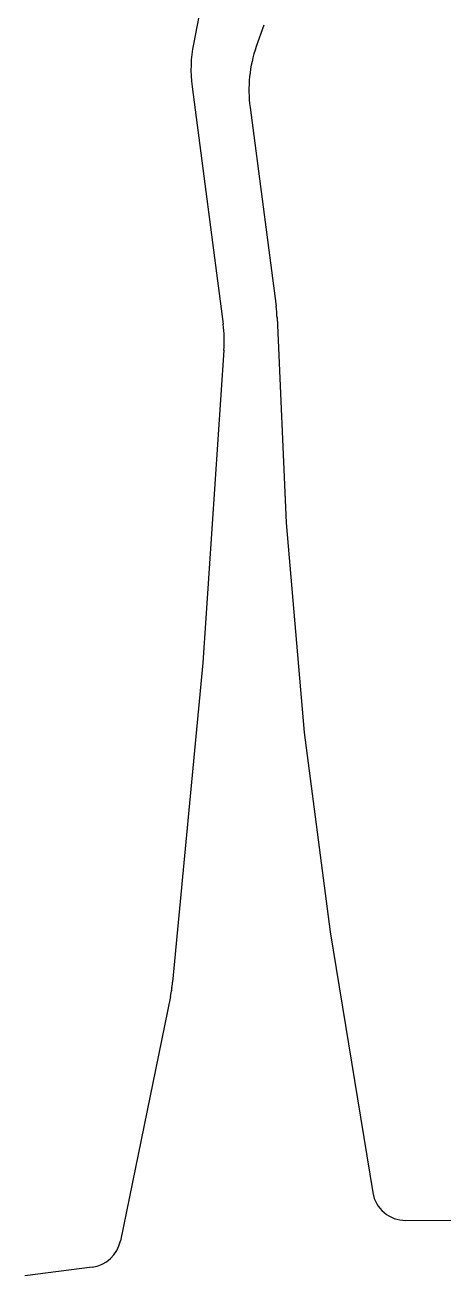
# Model space of a CAD drawing. Header units: millimetres. Extents: x 324.36 to 328.75, y 264.41 to 271.65.
# Drawn here: x 326.075 to 327.054, y 264.412 to 267.285 of the extents above; entities that cross this region are included whole.
import ezdxf

# ---------------------------------------------------------------- set-up
doc = ezdxf.new("R2010")
doc.units = ezdxf.units.MM
doc.header["$MEASUREMENT"] = 0

msp = doc.modelspace()

# ---------------------------------------------------------------- linework, layer by layer
for p, q in [((326.4927, 267.4), (326.4618, 267.2409)), ((326.6235, 267.2846), (326.6063, 267.2351)), ((326.4588, 267.143), (326.5301, 266.5979)), ((326.5921, 267.0954), (326.6518, 266.6391)), ((326.6541, 266.6127), (326.6746, 266.1419)), ((326.532, 266.5377), (326.4836, 265.8205)), ((326.6746, 266.1419), (326.7164, 265.6605)), ((326.4836, 265.8205), (326.414, 265.0868)), ((326.7164, 265.6605), (326.7764, 265.2027)), ((326.7764, 265.2027), (326.8739, 264.604)), ((326.4091, 265.0544), (326.2941, 264.493)), ((326.9497, 264.54), (327.0537, 264.5406)), ((326.2292, 264.4326), (326.0749, 264.4124))]:
    msp.add_line(p, q)
for centre, radius, start, end in [((326.7615, 267.1827), 0.3053, 169.0112, 187.4597), ((326.8948, 267.1351), 0.3053, 160.8768, 187.4597), ((326.3491, 266.5994), 0.3053, 2.4866, 7.4597), ((326.2274, 266.5583), 0.3053, 356.1408, 7.4597), ((326.11, 265.1156), 0.3053, 348.4204, 354.5747), ((326.3368, 265.0817), 0.0763, 348.4204, 354.5747), ((326.9492, 264.6163), 0.0763, 189.2508, 270.341), ((326.2193, 264.5083), 0.0763, 277.4597, 348.4204)]:
    msp.add_arc(centre, radius, start, end)

doc.saveas('drawing.dxf')
